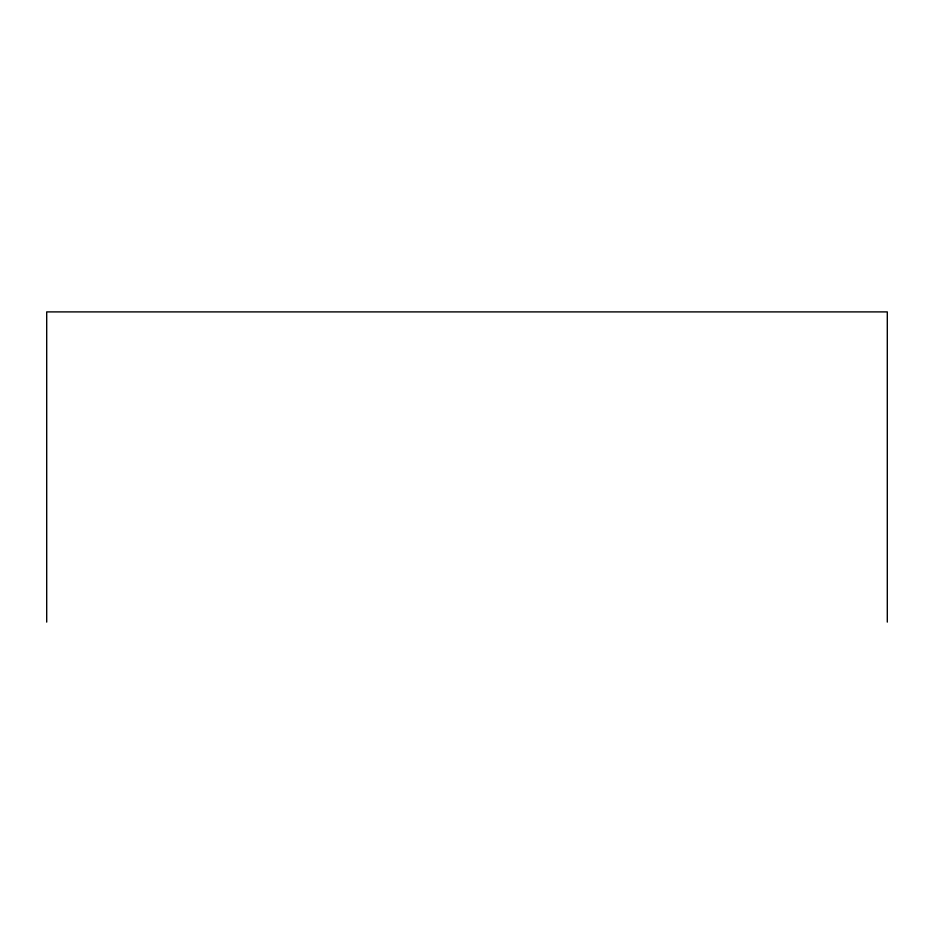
<?xml version="1.0" encoding="UTF-8"?>
<svg xmlns="http://www.w3.org/2000/svg" width="934" height="934" viewBox="0 0 934 934"><rect width="100%" height="100%" fill="white"/><g stroke="black" fill="none" stroke-linecap="round" stroke-linejoin="round"><path stroke-width="1.4" d="M887.3 622.102L887.3 311.898L46.7 311.898L46.7 622.102"/></g></svg>
